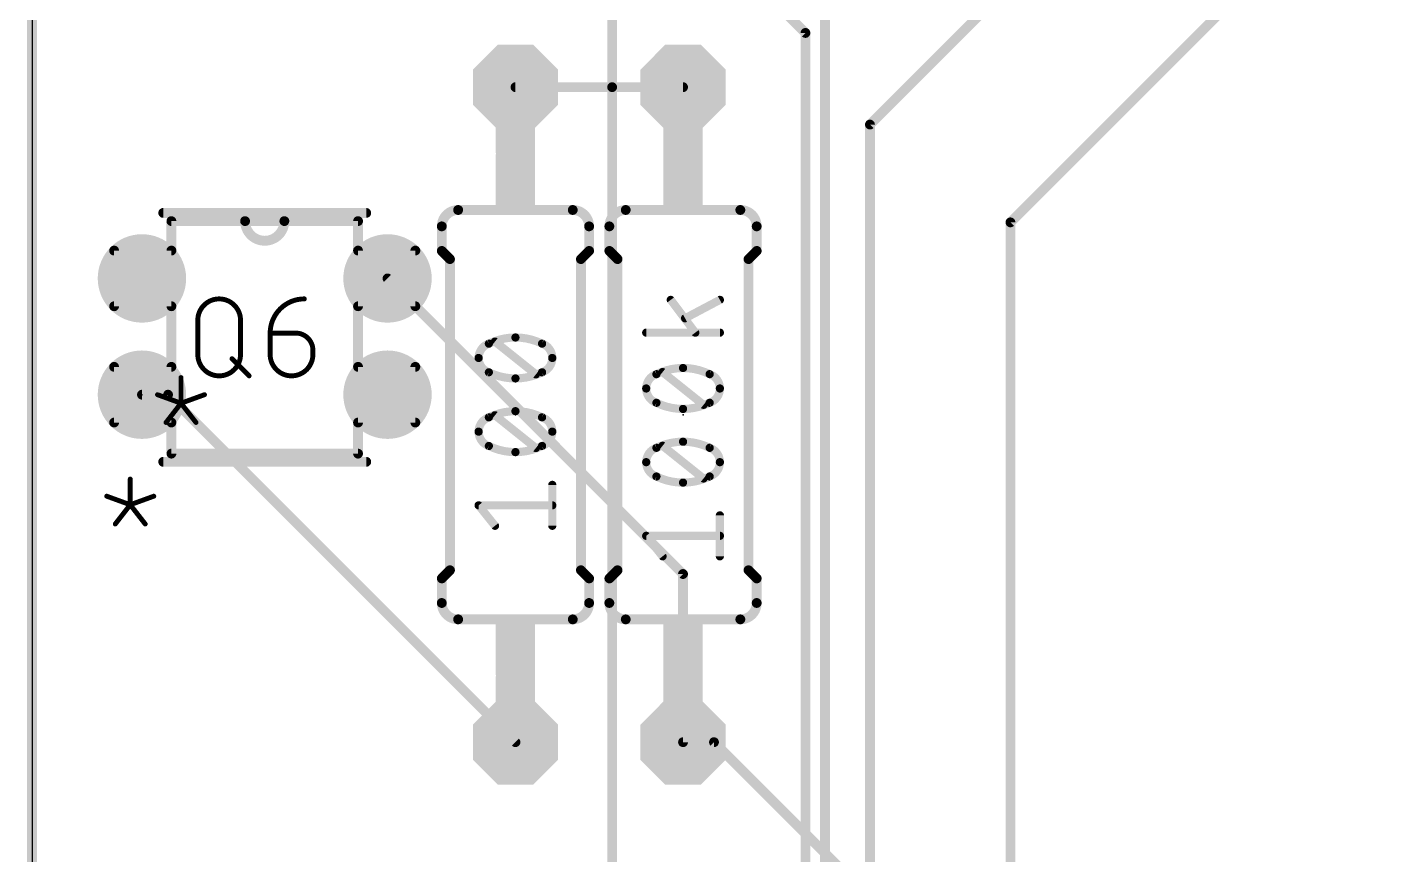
# Model space of a CAD drawing. Extents: x -0.1 to 37.1, y -0.3 to 91.6.
# Drawn here: x -0.08 to 20.97, y 64.67 to 77.51 of the extents above; entities that cross this region are included whole.
import ezdxf

# ---------------------------------------------------------------- set-up
doc = ezdxf.new("R2010")
doc.units = 0
for name, color, linetype in [('1', 12, 'CONTINUOUS'), ('16', 132, 'CONTINUOUS'), ('17', 110, 'CONTINUOUS'), ('20', 31, 'CONTINUOUS'), ('21', 253, 'CONTINUOUS'), ('23', 53, 'CONTINUOUS'), ('27', 253, 'CONTINUOUS'), ('51', 253, 'CONTINUOUS')]:
    doc.layers.add(name, color=color, linetype=linetype)

# ---------------------------------------------------------------- blocks, each defined once
blk = doc.blocks.new('ROUNDP')
at = {"const_width": 0.5}
blk.add_lwpolyline([(0, -0.25, 1), (0, 0.25, 1), (0, -0.25)], format="xyb", dxfattribs=at)
blk = doc.blocks.new('RECT')
blk.add_solid([(-0.5, -0.5), (0.5, -0.5), (-0.5, 0.5), (0.5, 0.5)])
blk = doc.blocks.new('OCTAGONP')
at = {"const_width": 0.5}
blk.add_lwpolyline([(-0.25, -0.1036), (-0.25, 0.1036), (-0.1036, 0.25), (0.1036, 0.25), (0.25, 0.1036), (0.25, -0.1036), (0.1036, -0.25), (-0.1036, -0.25), (-0.25, -0.1036), (-0.25, 0.1036)], dxfattribs=at)

msp = doc.modelspace()

# ---------------------------------------------------------------- linework, layer by layer
at = {"layer": '1', "const_width": 0.1524}
for points in [[(0, 0), (0, 91.4)], [(5.515, 73.6134), (10.1, 69.0284)], [(1.705, 71.81), (2.11, 71.81)], [(2.11, 71.81), (7.5, 66.42)], [(10.1, 69.0284), (10.1, 66.42)], [(10.58, 66.42), (10.1, 66.42)], [(14, 63), (10.58, 66.42)]]:
    msp.add_lwpolyline(points, dxfattribs=at)
at = {"layer": '1', "const_width": 0.0762}
for points in [[(5.5419, 73.6403, 1), (5.4881, 73.5865)], [(1.705, 71.8481, 1), (1.705, 71.7719)], [(2.1369, 71.8369, 1), (2.0831, 71.7831)], [(2.11, 71.7719, 1), (2.11, 71.8481)], [(10.1381, 69.0284, 1), (10.0619, 69.0284)], [(10.0731, 69.0015, 1), (10.1269, 69.0553)], [(7.4731, 66.3931, 1), (7.5269, 66.4469)], [(10.1, 66.4581, 1), (10.1, 66.3819)], [(10.0619, 66.42, 1), (10.1381, 66.42)], [(10.6069, 66.4469, 1), (10.5531, 66.3931)], [(10.58, 66.3819, 1), (10.58, 66.4581)]]:
    msp.add_lwpolyline(points, format="xyb", dxfattribs=at)
at = {"layer": '16', "const_width": 0.1524}
for points in [[(0, 91.5), (0, 0)], [(20.897, 80.2), (15.18, 74.483)], [(9, 76.58), (9, 80)], [(11.9989, 77.4211), (10.1, 79.32)], [(12.3037, 79.3696), (12.3037, 53)], [(15.8078, 78.8078), (13, 76)], [(11.9989, 50.4918), (11.9989, 77.4211)], [(7.5, 76.58), (9, 76.58)], [(9, 76.58), (10.1, 76.58)], [(9, 63.68), (9, 76.58)], [(13, 76), (13, 53.27)], [(15.18, 74.483), (15.18, 53.63)]]:
    msp.add_lwpolyline(points, dxfattribs=at)
at = {"layer": '16', "const_width": 0.0762}
for points in [[(12.037, 77.4211, 1), (11.9608, 77.4211)], [(11.972, 77.3942, 1), (12.0258, 77.448)], [(7.5, 76.6181, 1), (7.5, 76.5419)], [(9, 76.6181, 1), (9, 76.5419)], [(9.0381, 76.58, 1), (8.9619, 76.58)], [(9, 76.5419, 1), (9, 76.6181)], [(10.1, 76.5419, 1), (10.1, 76.6181)], [(8.9619, 76.58, 1), (9.0381, 76.58)], [(13.0381, 76, 1), (12.9619, 76)], [(12.9731, 76.0269, 1), (13.0269, 75.9731)], [(15.2181, 74.483, 1), (15.1419, 74.483)], [(15.1531, 74.51, 1), (15.2069, 74.4561)]]:
    msp.add_lwpolyline(points, format="xyb", dxfattribs=at)
at = {"layer": '20'}
msp.add_line((0, 91.4), (0, 0), dxfattribs=at)
at = {"layer": '21'}
for points, const_width in [([(6.611, 74.675, 0.4142), (6.357, 74.421)], 0.1524), ([(6.611, 74.7131, 1), (6.611, 74.6369)], 0.0762), ([(6.611, 74.6369, 1), (6.611, 74.7131)], 0.0762), ([(8.643, 74.421, 0.4142), (8.389, 74.675)], 0.1524), ([(8.389, 74.7131, 1), (8.389, 74.6369)], 0.0762), ([(8.389, 74.6369, 1), (8.389, 74.7131)], 0.0762), ([(9.211, 74.675, 0.4142), (8.957, 74.421)], 0.1524), ([(9.211, 74.7131, 1), (9.211, 74.6369)], 0.0762), ([(9.211, 74.6369, 1), (9.211, 74.7131)], 0.0762), ([(11.243, 74.421, 0.4142), (10.989, 74.675)], 0.1524), ([(10.989, 74.7131, 1), (10.989, 74.6369)], 0.0762), ([(10.989, 74.6369, 1), (10.989, 74.7131)], 0.0762), ([(2.0352, 74.6675, 1), (2.0352, 74.5913)], 0.0762), ([(5.1848, 74.5913, 1), (5.1848, 74.6675)], 0.0762), ([(6.3951, 74.421, 1), (6.3189, 74.421)], 0.0762), ([(6.3189, 74.421, 1), (6.3951, 74.421)], 0.0762), ([(8.6811, 74.421, 1), (8.6049, 74.421)], 0.0762), ([(8.6049, 74.421, 1), (8.6811, 74.421)], 0.0762), ([(8.9951, 74.421, 1), (8.9189, 74.421)], 0.0762), ([(8.9189, 74.421, 1), (8.9951, 74.421)], 0.0762), ([(11.2811, 74.421, 1), (11.2049, 74.421)], 0.0762), ([(11.2049, 74.421, 1), (11.2811, 74.421)], 0.0762), ([(6.3839, 74.0669, 1), (6.3301, 74.0131)], 0.0762), ([(8.6699, 74.0131, 1), (8.6161, 74.0669)], 0.0762), ([(8.9839, 74.0669, 1), (8.9301, 74.0131)], 0.0762), ([(11.2699, 74.0131, 1), (11.2161, 74.0669)], 0.0762), ([(6.3189, 74.04, 1), (6.3951, 74.04)], 0.0762), ([(6.5221, 73.913, 1), (6.4459, 73.913)], 0.0762), ([(6.4571, 73.8861, 1), (6.5109, 73.9399)], 0.0762), ([(8.5541, 73.913, 1), (8.4779, 73.913)], 0.0762), ([(8.4891, 73.9399, 1), (8.5429, 73.8861)], 0.0762), ([(8.6049, 74.04, 1), (8.6811, 74.04)], 0.0762), ([(8.9189, 74.04, 1), (8.9951, 74.04)], 0.0762), ([(9.1221, 73.913, 1), (9.0459, 73.913)], 0.0762), ([(9.0571, 73.8861, 1), (9.1109, 73.9399)], 0.0762), ([(11.1541, 73.913, 1), (11.0779, 73.913)], 0.0762), ([(11.0891, 73.9399, 1), (11.1429, 73.8861)], 0.0762), ([(11.2049, 74.04, 1), (11.2811, 74.04)], 0.0762), ([(2.0352, 70.8067, 1), (2.0352, 70.7305)], 0.0762), ([(5.1848, 70.7305, 1), (5.1848, 70.8067)], 0.0762), ([(1.5427, 70.5005, 1), (1.5046, 70.5005)], 0.0381), ([(1.1654, 70.2531, 1), (1.1524, 70.2173)], 0.0381), ([(1.5046, 70.1026, 1), (1.5427, 70.1026)], 0.0381), ([(1.5387, 70.1142, 1), (1.5086, 70.0909)], 0.0381), ([(1.5172, 70.1205, 1), (1.5302, 70.0847)], 0.0381), ([(1.5387, 70.0909, 1), (1.5086, 70.1142)], 0.0381), ([(1.5172, 70.0847, 1), (1.5302, 70.1205)], 0.0381), ([(1.895, 70.2173, 1), (1.8819, 70.2531)], 0.0381), ([(1.2765, 69.8158, 1), (1.3066, 69.7924)], 0.0381), ([(1.7408, 69.7924, 1), (1.7708, 69.8158)], 0.0381), ([(6.4459, 69.087, 1), (6.5221, 69.087)], 0.0762), ([(6.5109, 69.0601, 1), (6.4571, 69.1139)], 0.0762), ([(8.4779, 69.087, 1), (8.5541, 69.087)], 0.0762), ([(8.5429, 69.1139, 1), (8.4891, 69.0601)], 0.0762), ([(9.0459, 69.087, 1), (9.1221, 69.087)], 0.0762), ([(9.1109, 69.0601, 1), (9.0571, 69.1139)], 0.0762), ([(11.0779, 69.087, 1), (11.1541, 69.087)], 0.0762), ([(11.1429, 69.1139, 1), (11.0891, 69.0601)], 0.0762), ([(6.3951, 68.96, 1), (6.3189, 68.96)], 0.0762), ([(6.3301, 68.9869, 1), (6.3839, 68.9331)], 0.0762), ([(8.6811, 68.96, 1), (8.6049, 68.96)], 0.0762), ([(8.6161, 68.9331, 1), (8.6699, 68.9869)], 0.0762), ([(8.9951, 68.96, 1), (8.9189, 68.96)], 0.0762), ([(8.9301, 68.9869, 1), (8.9839, 68.9331)], 0.0762), ([(11.2811, 68.96, 1), (11.2049, 68.96)], 0.0762), ([(11.2161, 68.9331, 1), (11.2699, 68.9869)], 0.0762), ([(6.357, 68.579, 0.4142), (6.611, 68.325)], 0.1524), ([(6.3951, 68.579, 1), (6.3189, 68.579)], 0.0762), ([(8.389, 68.325, 0.4142), (8.643, 68.579)], 0.1524), ([(8.6811, 68.579, 1), (8.6049, 68.579)], 0.0762), ([(8.957, 68.579, 0.4142), (9.211, 68.325)], 0.1524), ([(8.9951, 68.579, 1), (8.9189, 68.579)], 0.0762), ([(10.989, 68.325, 0.4142), (11.243, 68.579)], 0.1524), ([(11.2811, 68.579, 1), (11.2049, 68.579)], 0.0762), ([(6.3189, 68.579, 1), (6.3951, 68.579)], 0.0762), ([(8.6049, 68.579, 1), (8.6811, 68.579)], 0.0762), ([(8.9189, 68.579, 1), (8.9951, 68.579)], 0.0762), ([(11.2049, 68.579, 1), (11.2811, 68.579)], 0.0762), ([(6.611, 68.3631, 1), (6.611, 68.2869)], 0.0762), ([(6.611, 68.2869, 1), (6.611, 68.3631)], 0.0762), ([(8.389, 68.3631, 1), (8.389, 68.2869)], 0.0762), ([(8.389, 68.2869, 1), (8.389, 68.3631)], 0.0762), ([(9.211, 68.3631, 1), (9.211, 68.2869)], 0.0762), ([(9.211, 68.2869, 1), (9.211, 68.3631)], 0.0762), ([(10.989, 68.3631, 1), (10.989, 68.2869)], 0.0762), ([(10.989, 68.2869, 1), (10.989, 68.3631)], 0.0762)]:
    msp.add_lwpolyline(points, format="xyb", dxfattribs=dict(at, const_width=const_width))
for points, const_width in [([(6.611, 74.675), (8.389, 74.675)], 0.1524), ([(10.989, 74.675), (9.211, 74.675)], 0.1524), ([(5.1848, 74.6294), (2.0352, 74.6294)], 0.1524), ([(6.357, 74.421), (6.357, 74.04)], 0.1524), ([(8.643, 74.421), (8.643, 74.04)], 0.1524), ([(8.957, 74.421), (8.957, 74.04)], 0.1524), ([(11.243, 74.421), (11.243, 74.04)], 0.1524), ([(6.484, 73.913), (6.357, 74.04)], 0.1524), ([(8.516, 73.913), (8.643, 74.04)], 0.1524), ([(9.084, 73.913), (8.957, 74.04)], 0.1524), ([(11.116, 73.913), (11.243, 74.04)], 0.1524), ([(6.484, 69.087), (6.484, 73.913)], 0.1524), ([(8.516, 69.087), (8.516, 73.913)], 0.1524), ([(9.084, 73.913), (9.084, 69.087)], 0.1524), ([(11.116, 73.913), (11.116, 69.087)], 0.1524), ([(2.0352, 70.7686), (5.1848, 70.7686)], 0.1524), ([(1.5237, 70.5005), (1.5237, 70.1026)], 0.0762), ([(1.5237, 70.1026), (1.1589, 70.2352)], 0.0762), ([(1.2915, 69.8041), (1.5237, 70.1026)], 0.0762), ([(1.5237, 70.1026), (1.8884, 70.2352)], 0.0762), ([(1.5237, 70.1026), (1.7558, 69.8041)], 0.0762), ([(6.484, 69.087), (6.357, 68.96)], 0.1524), ([(8.516, 69.087), (8.643, 68.96)], 0.1524), ([(9.084, 69.087), (8.957, 68.96)], 0.1524), ([(11.116, 69.087), (11.243, 68.96)], 0.1524), ([(6.357, 68.579), (6.357, 68.96)], 0.1524), ([(8.643, 68.579), (8.643, 68.96)], 0.1524), ([(8.957, 68.579), (8.957, 68.96)], 0.1524), ([(11.243, 68.579), (11.243, 68.96)], 0.1524), ([(6.611, 68.325), (8.389, 68.325)], 0.1524), ([(10.989, 68.325), (9.211, 68.325)], 0.1524)]:
    msp.add_lwpolyline(points, dxfattribs=dict(at, const_width=const_width))
at = {"layer": '23'}
for p in [(1.705, 71.81), (7.5, 71.5), (10.1, 71.5)]:
    msp.add_point(p, dxfattribs=at)
at = {"layer": '27'}
for points, const_width in [([(3.2347, 72.9643, 1), (2.5715, 72.9643)], 0.0762), ([(4.2248, 73.2959, 0.4142), (3.6942, 72.7653)], 0.0762), ([(4.2248, 73.2769, 1), (4.2248, 73.3149)], 0.0381), ([(9.9349, 73.2996, 1), (9.8841, 73.2615)], 0.0635), ([(10.6864, 73.2525, 1), (10.6566, 73.3086)], 0.0635), ([(10.1169, 73.0228, 1), (10.1466, 72.9667)], 0.0635), ([(2.5906, 72.9643, 1), (2.5525, 72.9643)], 0.0381), ([(2.5525, 72.9643, 1), (2.5906, 72.9643)], 0.0381), ([(3.2538, 72.9643, 1), (3.2157, 72.9643)], 0.0381), ([(3.2157, 72.9643, 1), (3.2538, 72.9643)], 0.0381), ([(9.5285, 72.8043, 1), (9.5285, 72.7408)], 0.0635), ([(10.6715, 72.7408, 1), (10.6715, 72.8043)], 0.0635), ([(3.6942, 72.7844, 1), (3.6942, 72.7463)], 0.0381), ([(3.7133, 72.7653, 1), (3.6752, 72.7653)], 0.0381), ([(3.6752, 72.7653, 1), (3.7133, 72.7653)], 0.0381), ([(4.3575, 72.5, 0.4142), (4.0922, 72.7653)], 0.0762), ([(4.0922, 72.7844, 1), (4.0922, 72.7463)], 0.0381), ([(4.0922, 72.7463, 1), (4.0922, 72.7844)], 0.0381), ([(7.0873, 72.6018, 0.3205), (6.9285, 72.3796)], 0.127), ([(7.0733, 72.6304, 1), (7.1012, 72.5733)], 0.0635), ([(7.5, 72.6971, 0.1139), (7.0873, 72.6018)], 0.127), ([(7.0975, 72.5718, 1), (7.077, 72.6319)], 0.0635), ([(7.2023, 72.6584, 1), (7.1627, 72.6088)], 0.0635), ([(7.9127, 72.6018, 0.1139), (7.5, 72.6971)], 0.127), ([(7.5, 72.7289, 1), (7.5, 72.6654)], 0.0635), ([(7.5, 72.6654, 1), (7.5, 72.7289)], 0.0635), ([(7.923, 72.6319, 1), (7.9025, 72.5718)], 0.0635), ([(8.0715, 72.3796, 0.3205), (7.9127, 72.6018)], 0.127), ([(7.8988, 72.5733, 1), (7.9267, 72.6304)], 0.0635), ([(10.2651, 72.7535, 1), (10.3159, 72.7916)], 0.0635), ([(2.5905, 72.4337, 1), (2.5524, 72.4337)], 0.0381), ([(2.5715, 72.4337, 1), (3.2347, 72.4337)], 0.0762), ([(2.5525, 72.4337, 1), (2.5906, 72.4337)], 0.0381), ([(3.2538, 72.4337, 1), (3.2157, 72.4337)], 0.0381), ([(3.2157, 72.4337, 1), (3.2538, 72.4337)], 0.0381), ([(3.6942, 72.4337, 1), (4.3575, 72.4337)], 0.0762), ([(3.7133, 72.4337, 1), (3.6752, 72.4337)], 0.0381), ([(3.6752, 72.4337, 1), (3.7133, 72.4337)], 0.0381), ([(4.3765, 72.5, 1), (4.3384, 72.5)], 0.0381), ([(4.3384, 72.5, 1), (4.3765, 72.5)], 0.0381), ([(4.3765, 72.4337, 1), (4.3384, 72.4337)], 0.0381), ([(4.3384, 72.4337, 1), (4.3765, 72.4337)], 0.0381), ([(6.9285, 72.3796, 0.3205), (7.0873, 72.1574)], 0.127), ([(6.9603, 72.3796, 1), (6.8968, 72.3796)], 0.0635), ([(6.8968, 72.3796, 1), (6.9603, 72.3796)], 0.0635), ([(7.9127, 72.1574, 0.3205), (8.0715, 72.3796)], 0.127), ([(8.1033, 72.3796, 1), (8.0397, 72.3796)], 0.0635), ([(8.0397, 72.3796, 1), (8.1033, 72.3796)], 0.0635), ([(3.1155, 72.3809, 1), (3.0886, 72.3539)], 0.0381), ([(7.1012, 72.1859, 1), (7.0733, 72.1288)], 0.0635), ([(7.0873, 72.1574, 0.1139), (7.5, 72.0621)], 0.127), ([(7.077, 72.1273, 1), (7.0975, 72.1874)], 0.0635), ([(7.5, 72.0621, 0.1139), (7.9127, 72.1574)], 0.127), ([(7.9025, 72.1874, 1), (7.923, 72.1273)], 0.0635), ([(7.9267, 72.1288, 1), (7.8988, 72.1859)], 0.0635), ([(10.1, 72.2239, 0.1139), (9.6873, 72.1287)], 0.127), ([(9.8023, 72.1852, 1), (9.7627, 72.1356)], 0.0635), ([(10.1, 72.2557, 1), (10.1, 72.1921)], 0.0635), ([(10.5128, 72.1287, 0.1139), (10.1, 72.2239)], 0.127), ([(10.1, 72.1921, 1), (10.1, 72.2557)], 0.0635), ([(3.3539, 72.0886, 1), (3.3808, 72.1156)], 0.0381), ([(7.5, 72.0939, 1), (7.5, 72.0303)], 0.0635), ([(7.5, 72.0303, 1), (7.5, 72.0939)], 0.0635), ([(7.7977, 72.1008, 1), (7.8373, 72.1504)], 0.0635), ([(9.6873, 72.1287, 0.3205), (9.5285, 71.9064)], 0.127), ([(9.6733, 72.1572, 1), (9.7012, 72.1001)], 0.0635), ([(9.6975, 72.0986, 1), (9.677, 72.1587)], 0.0635), ([(10.523, 72.1587, 1), (10.5025, 72.0986)], 0.0635), ([(10.6715, 71.9064, 0.3205), (10.5128, 72.1287)], 0.127), ([(10.4988, 72.1001, 1), (10.5267, 72.1572)], 0.0635), ([(9.5285, 71.9064, 0.3205), (9.6873, 71.6842)], 0.127), ([(9.5603, 71.9064, 1), (9.4968, 71.9064)], 0.0635), ([(9.4968, 71.9064, 1), (9.5603, 71.9064)], 0.0635), ([(10.5128, 71.6842, 0.3205), (10.6715, 71.9064)], 0.127), ([(10.7033, 71.9064, 1), (10.6397, 71.9064)], 0.0635), ([(10.6397, 71.9064, 1), (10.7033, 71.9064)], 0.0635), ([(7.5, 71.5541, 0.1139), (7.0873, 71.4588)], 0.127), ([(7.9127, 71.4588, 0.1139), (7.5, 71.5541)], 0.127), ([(7.5, 71.5859, 1), (7.5, 71.5224)], 0.0635), ([(7.5, 71.5224, 1), (7.5, 71.5859)], 0.0635), ([(9.7012, 71.7127, 1), (9.6733, 71.6556)], 0.0635), ([(9.6873, 71.6842, 0.1139), (10.1, 71.5889)], 0.127), ([(9.677, 71.6541, 1), (9.6975, 71.7142)], 0.0635), ([(10.1, 71.5889, 0.1139), (10.5128, 71.6842)], 0.127), ([(10.1, 71.6207, 1), (10.1, 71.5572)], 0.0635), ([(10.1, 71.5572, 1), (10.1, 71.6207)], 0.0635), ([(10.3977, 71.6276, 1), (10.4373, 71.6772)], 0.0635), ([(10.5025, 71.7142, 1), (10.523, 71.6541)], 0.0635), ([(10.5267, 71.6556, 1), (10.4988, 71.7127)], 0.0635), ([(7.0873, 71.4588, 0.3205), (6.9285, 71.2366)], 0.127), ([(7.0733, 71.4874, 1), (7.1012, 71.4303)], 0.0635), ([(7.0975, 71.4288, 1), (7.077, 71.4889)], 0.0635), ([(7.2023, 71.5154, 1), (7.1627, 71.4658)], 0.0635), ([(7.923, 71.4889, 1), (7.9025, 71.4288)], 0.0635), ([(8.0715, 71.2366, 0.3205), (7.9127, 71.4588)], 0.127), ([(7.8988, 71.4303, 1), (7.9267, 71.4874)], 0.0635), ([(6.9285, 71.2366, 0.3205), (7.0873, 71.0144)], 0.127), ([(6.9603, 71.2366, 1), (6.8968, 71.2366)], 0.0635), ([(6.8968, 71.2366, 1), (6.9603, 71.2366)], 0.0635), ([(7.9127, 71.0144, 0.3205), (8.0715, 71.2366)], 0.127), ([(8.1033, 71.2366, 1), (8.0397, 71.2366)], 0.0635), ([(8.0397, 71.2366, 1), (8.1033, 71.2366)], 0.0635), ([(7.1012, 71.0429, 1), (7.0733, 70.9858)], 0.0635), ([(7.0873, 71.0144, 0.1139), (7.5, 70.9191)], 0.127), ([(7.077, 70.9843, 1), (7.0975, 71.0444)], 0.0635), ([(7.5, 70.9509, 1), (7.5, 70.8873)], 0.0635), ([(7.5, 70.9191, 0.1139), (7.9127, 71.0144)], 0.127), ([(7.5, 70.8873, 1), (7.5, 70.9509)], 0.0635), ([(7.7977, 70.9578, 1), (7.8373, 71.0074)], 0.0635), ([(7.9025, 71.0444, 1), (7.923, 70.9843)], 0.0635), ([(7.9267, 70.9858, 1), (7.8988, 71.0429)], 0.0635), ([(9.6873, 70.9857, 0.3205), (9.5285, 70.7634)], 0.127), ([(9.6733, 71.0142, 1), (9.7012, 70.9571)], 0.0635), ([(10.1, 71.0809, 0.1139), (9.6873, 70.9857)], 0.127), ([(9.6975, 70.9556, 1), (9.677, 71.0157)], 0.0635), ([(9.8023, 71.0422, 1), (9.7627, 70.9926)], 0.0635), ([(10.1, 71.1127, 1), (10.1, 71.0491)], 0.0635), ([(10.5128, 70.9857, 0.1139), (10.1, 71.0809)], 0.127), ([(10.1, 71.0491, 1), (10.1, 71.1127)], 0.0635), ([(10.523, 71.0157, 1), (10.5025, 70.9556)], 0.0635), ([(10.6715, 70.7634, 0.3205), (10.5128, 70.9857)], 0.127), ([(10.4988, 70.9571, 1), (10.5267, 71.0142)], 0.0635), ([(9.5285, 70.7634, 0.3205), (9.6873, 70.5412)], 0.127), ([(9.5603, 70.7634, 1), (9.4968, 70.7634)], 0.0635), ([(9.4968, 70.7634, 1), (9.5603, 70.7634)], 0.0635), ([(10.5128, 70.5412, 0.3205), (10.6715, 70.7634)], 0.127), ([(10.7033, 70.7634, 1), (10.6397, 70.7634)], 0.0635), ([(10.6397, 70.7634, 1), (10.7033, 70.7634)], 0.0635), ([(9.7012, 70.5697, 1), (9.6733, 70.5126)], 0.0635), ([(9.6873, 70.5412, 0.1139), (10.1, 70.4459)], 0.127), ([(9.677, 70.5111, 1), (9.6975, 70.5712)], 0.0635), ([(10.1, 70.4459, 0.1139), (10.5128, 70.5412)], 0.127), ([(10.3977, 70.4846, 1), (10.4373, 70.5342)], 0.0635), ([(10.5025, 70.5712, 1), (10.523, 70.5111)], 0.0635), ([(10.5267, 70.5126, 1), (10.4988, 70.5697)], 0.0635), ([(8.1033, 70.4111, 1), (8.0397, 70.4111)], 0.0635), ([(10.1, 70.4777, 1), (10.1, 70.4142)], 0.0635), ([(10.1, 70.4142, 1), (10.1, 70.4777)], 0.0635), ([(6.9285, 70.1254, 1), (6.9285, 70.0619)], 0.0635), ([(6.9533, 70.1134, 1), (6.9037, 70.0738)], 0.0635), ([(8.0715, 70.0619, 1), (8.0715, 70.1254)], 0.0635), ([(10.7033, 69.9379, 1), (10.6397, 69.9379)], 0.0635), ([(7.1577, 69.7563, 1), (7.2073, 69.7959)], 0.0635), ([(8.0397, 69.7761, 1), (8.1033, 69.7761)], 0.0635), ([(9.5533, 69.6402, 1), (9.5037, 69.6006)], 0.0635), ([(9.5285, 69.6522, 1), (9.5285, 69.5887)], 0.0635), ([(10.6715, 69.5887, 1), (10.6715, 69.6522)], 0.0635), ([(9.7577, 69.2831, 1), (9.8073, 69.3227)], 0.0635), ([(10.6397, 69.3029, 1), (10.7033, 69.3029)], 0.0635)]:
    msp.add_lwpolyline(points, format="xyb", dxfattribs=dict(at, const_width=const_width))
for points, const_width in [([(9.9095, 73.2805), (10.2905, 72.7725)], 0.127), ([(10.6715, 73.2805), (10.1318, 72.9948)], 0.127), ([(2.5715, 72.4337), (2.5715, 72.9643)], 0.0762), ([(3.2347, 72.9643), (3.2347, 72.4337)], 0.0762), ([(10.6715, 72.7725), (9.5285, 72.7725)], 0.127), ([(3.6942, 72.7653), (4.0922, 72.7653)], 0.0762), ([(3.6942, 72.4337), (3.6942, 72.7653)], 0.0762), ([(7.8175, 72.1256), (7.1825, 72.6336)], 0.127), ([(4.3575, 72.5), (4.3575, 72.4337)], 0.0762), ([(3.1021, 72.3674), (3.3674, 72.1021)], 0.0762), ([(10.4175, 71.6524), (9.7825, 72.1604)], 0.127), ([(7.8175, 70.9826), (7.1825, 71.4906)], 0.127), ([(10.4175, 70.5094), (9.7825, 71.0174)], 0.127), ([(8.0715, 69.7761), (8.0715, 70.4111)], 0.127), ([(7.1825, 69.7761), (6.9285, 70.0936)], 0.127), ([(6.9285, 70.0936), (8.0715, 70.0936)], 0.127), ([(10.6715, 69.3029), (10.6715, 69.9379)], 0.127), ([(9.7825, 69.3029), (9.5285, 69.6204)], 0.127), ([(9.5285, 69.6204), (10.6715, 69.6204)], 0.127)]:
    msp.add_lwpolyline(points, dxfattribs=dict(at, const_width=const_width))
at = {"layer": '51'}
for points, const_width in [([(7.5, 76.58), (7.5, 75.564)], 0.6096), ([(10.1, 76.58), (10.1, 75.564)], 0.6096), ([(3.3052, 74.5024), (2.1622, 74.5024)], 0.1524), ([(2.1622, 74.5024), (2.1622, 70.8956)], 0.1524), ([(3.9148, 74.5024), (3.3052, 74.5024)], 0.1524), ([(5.0578, 74.5024), (3.9148, 74.5024)], 0.1524), ([(5.0578, 70.8956), (5.0578, 74.5024)], 0.1524), ([(2.1622, 74.0452), (1.2732, 74.0452)], 0.1524), ([(1.2732, 74.0452), (1.2732, 73.1816)], 0.1524), ([(2.1622, 73.1816), (2.1622, 74.0452)], 0.1524), ([(5.0578, 74.0452), (5.0578, 73.1816)], 0.1524), ([(5.9468, 74.0452), (5.0578, 74.0452)], 0.1524), ([(5.9468, 73.1816), (5.9468, 74.0452)], 0.1524), ([(1.2732, 73.1816), (2.1622, 73.1816)], 0.1524), ([(5.0578, 73.1816), (5.9468, 73.1816)], 0.1524), ([(2.1622, 72.2418), (1.2732, 72.2418)], 0.1524), ([(1.2732, 72.2418), (1.2732, 71.3782)], 0.1524), ([(2.1622, 71.3782), (2.1622, 72.2418)], 0.1524), ([(5.0578, 72.2418), (5.0578, 71.3782)], 0.1524), ([(5.9468, 72.2418), (5.0578, 72.2418)], 0.1524), ([(5.9468, 71.3782), (5.9468, 72.2418)], 0.1524), ([(2.3111, 72.0753), (2.3111, 71.6774)], 0.0762), ([(2.3111, 71.6774), (1.9463, 71.81)], 0.0762), ([(2.3111, 71.6774), (2.6758, 71.81)], 0.0762), ([(2.0789, 71.3789), (2.3111, 71.6774)], 0.0762), ([(2.3111, 71.6774), (2.5432, 71.3789)], 0.0762), ([(1.2732, 71.3782), (2.1622, 71.3782)], 0.1524), ([(5.0578, 71.3782), (5.9468, 71.3782)], 0.1524), ([(2.1622, 70.8956), (5.0578, 70.8956)], 0.1524), ([(7.5, 66.42), (7.5, 67.436)], 0.6096), ([(10.1, 66.42), (10.1, 67.436)], 0.6096)]:
    msp.add_lwpolyline(points, dxfattribs=dict(at, const_width=const_width))
for points, const_width in [([(7.6524, 76.58, 1), (7.3476, 76.58)], 0.3048), ([(10.2524, 76.58, 1), (9.9476, 76.58)], 0.3048), ([(7.3476, 75.564, 1), (7.6524, 75.564)], 0.3048), ([(9.9476, 75.564, 1), (10.2524, 75.564)], 0.3048), ([(2.1622, 74.5405, 1), (2.1622, 74.4643)], 0.0762), ([(2.2003, 74.5024, 1), (2.1241, 74.5024)], 0.0762), ([(3.3052, 74.5405, 1), (3.3052, 74.4643)], 0.0762), ([(3.3052, 74.5024, 1), (3.9148, 74.5024)], 0.1524), ([(3.3433, 74.5024, 1), (3.2671, 74.5024)], 0.0762), ([(3.3052, 74.4643, 1), (3.3052, 74.5405)], 0.0762), ([(3.9148, 74.5405, 1), (3.9148, 74.4643)], 0.0762), ([(3.9529, 74.5024, 1), (3.8767, 74.5024)], 0.0762), ([(3.9148, 74.4643, 1), (3.9148, 74.5405)], 0.0762), ([(5.0959, 74.5024, 1), (5.0197, 74.5024)], 0.0762), ([(5.0578, 74.4643, 1), (5.0578, 74.5405)], 0.0762), ([(1.2732, 74.0833, 1), (1.2732, 74.0071)], 0.0762), ([(1.3113, 74.0452, 1), (1.2351, 74.0452)], 0.0762), ([(2.2003, 74.0452, 1), (2.1241, 74.0452)], 0.0762), ([(2.1622, 74.0071, 1), (2.1622, 74.0833)], 0.0762), ([(5.0959, 74.0452, 1), (5.0197, 74.0452)], 0.0762), ([(5.0578, 74.0833, 1), (5.0578, 74.0071)], 0.0762), ([(5.9849, 74.0452, 1), (5.9087, 74.0452)], 0.0762), ([(5.9468, 74.0071, 1), (5.9468, 74.0833)], 0.0762), ([(1.2732, 73.2197, 1), (1.2732, 73.1435)], 0.0762), ([(2.1622, 73.1435, 1), (2.1622, 73.2197)], 0.0762), ([(5.0578, 73.2197, 1), (5.0578, 73.1435)], 0.0762), ([(5.9468, 73.1435, 1), (5.9468, 73.2197)], 0.0762), ([(1.2351, 73.1816, 1), (1.3113, 73.1816)], 0.0762), ([(2.1241, 73.1816, 1), (2.2003, 73.1816)], 0.0762), ([(5.0197, 73.1816, 1), (5.0959, 73.1816)], 0.0762), ([(5.9087, 73.1816, 1), (5.9849, 73.1816)], 0.0762), ([(1.2732, 72.2799, 1), (1.2732, 72.2037)], 0.0762), ([(1.3113, 72.2418, 1), (1.2351, 72.2418)], 0.0762), ([(2.2003, 72.2418, 1), (2.1241, 72.2418)], 0.0762), ([(2.1622, 72.2037, 1), (2.1622, 72.2799)], 0.0762), ([(5.0959, 72.2418, 1), (5.0197, 72.2418)], 0.0762), ([(5.0578, 72.2799, 1), (5.0578, 72.2037)], 0.0762), ([(5.9849, 72.2418, 1), (5.9087, 72.2418)], 0.0762), ([(5.9468, 72.2037, 1), (5.9468, 72.2799)], 0.0762), ([(2.3301, 72.0753, 1), (2.292, 72.0753)], 0.0381), ([(1.9528, 71.8279, 1), (1.9398, 71.7921)], 0.0381), ([(2.6824, 71.7921, 1), (2.6693, 71.8279)], 0.0381), ([(2.292, 71.6774, 1), (2.3301, 71.6774)], 0.0381), ([(2.3261, 71.689, 1), (2.296, 71.6657)], 0.0381), ([(2.3046, 71.6953, 1), (2.3176, 71.6595)], 0.0381), ([(2.3261, 71.6657, 1), (2.296, 71.689)], 0.0381), ([(2.3046, 71.6595, 1), (2.3176, 71.6953)], 0.0381), ([(1.2732, 71.4163, 1), (1.2732, 71.3401)], 0.0762), ([(1.2351, 71.3782, 1), (1.3113, 71.3782)], 0.0762), ([(2.0639, 71.3906, 1), (2.094, 71.3672)], 0.0381), ([(2.1241, 71.3782, 1), (2.2003, 71.3782)], 0.0762), ([(2.1622, 71.3401, 1), (2.1622, 71.4163)], 0.0762), ([(2.5282, 71.3672, 1), (2.5582, 71.3906)], 0.0381), ([(5.0578, 71.4163, 1), (5.0578, 71.3401)], 0.0762), ([(5.0197, 71.3782, 1), (5.0959, 71.3782)], 0.0762), ([(5.9087, 71.3782, 1), (5.9849, 71.3782)], 0.0762), ([(5.9468, 71.3401, 1), (5.9468, 71.4163)], 0.0762), ([(2.1622, 70.9337, 1), (2.1622, 70.8575)], 0.0762), ([(5.0578, 70.8575, 1), (5.0578, 70.9337)], 0.0762), ([(2.1241, 70.8956, 1), (2.2003, 70.8956)], 0.0762), ([(5.0197, 70.8956, 1), (5.0959, 70.8956)], 0.0762), ([(7.6524, 67.436, 1), (7.3476, 67.436)], 0.3048), ([(10.2524, 67.436, 1), (9.9476, 67.436)], 0.3048), ([(7.3476, 66.42, 1), (7.6524, 66.42)], 0.3048), ([(9.9476, 66.42, 1), (10.2524, 66.42)], 0.3048)]:
    msp.add_lwpolyline(points, format="xyb", dxfattribs=dict(at, const_width=const_width))

# ---------------------------------------------------------------- block references
at = {"layer": '17', "xscale": 1.3208, "yscale": 1.3208}
for p, rotation in [((7.5, 76.58), 270), ((7.5, 76.58), 270), ((10.1, 76.58), 90), ((10.1, 76.58), 90), ((7.5, 66.42), 270), ((7.5, 66.42), 270), ((10.1, 66.42), 90), ((10.1, 66.42), 90)]:
    msp.add_blockref('OCTAGONP', p, dxfattribs=dict(at, rotation=rotation))
at = {"layer": '17', "xscale": 1.3716, "yscale": 1.3716}
for p in [(1.705, 73.6134), (1.705, 73.6134), (5.515, 73.6134), (5.515, 73.6134), (1.705, 71.81), (1.705, 71.81), (5.515, 71.81), (5.515, 71.81)]:
    msp.add_blockref('ROUNDP', p, dxfattribs=at)
at = {"layer": '21', "xscale": 0.8636, "yscale": 0.6096}
for p, rotation in [((7.5, 75.1068), 270), ((10.1, 75.1068), 90), ((7.5, 67.8932), 270), ((10.1, 67.8932), 90)]:
    msp.add_blockref('RECT', p, dxfattribs=dict(at, rotation=rotation))

doc.saveas('drawing.dxf')
